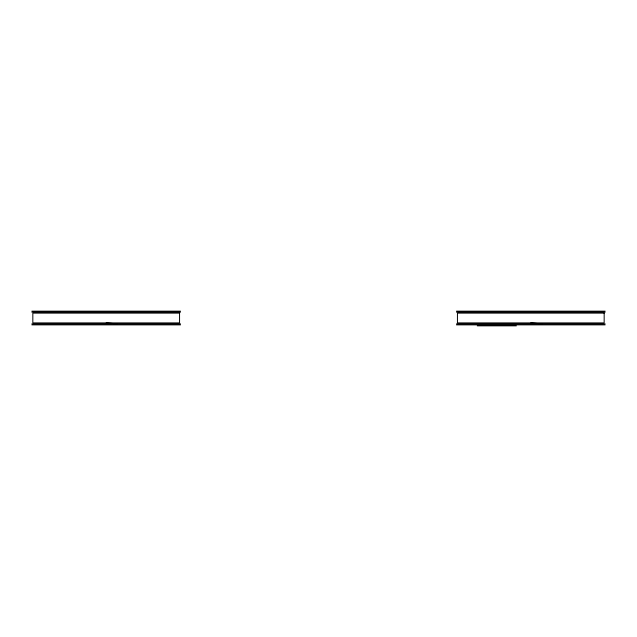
<?xml version="1.0" encoding="UTF-8"?>
<svg xmlns="http://www.w3.org/2000/svg" width="637" height="637" viewBox="0 0 637 637"><rect width="100%" height="100%" fill="white"/><g stroke="black" fill="none" stroke-linecap="round" stroke-linejoin="round"><path stroke-width="0.96" d="M31.85 311.167L180.542 311.167M456.458 311.167L605.15 311.167M31.85 312.138L180.542 312.138M456.458 312.138L605.15 312.138M31.85 323.883L180.542 323.883M456.458 323.883L605.15 323.883M31.85 324.862L180.542 324.862M456.458 324.862L605.15 324.862M477.248 325.833L516.376 325.833M530.804 322.903L542.031 323.883M106.196 322.903L117.423 323.883M179.554 313.117L32.837 313.117L32.829 322.903L179.554 322.903L179.562 313.117M604.163 313.117L457.446 313.117L457.438 322.903L604.163 322.903L604.171 313.117"/></g></svg>
